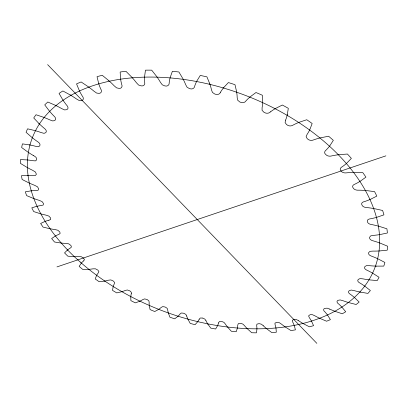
<?xml version="1.0" encoding="UTF-8"?>
<svg xmlns="http://www.w3.org/2000/svg" width="408" height="408" viewBox="0 0 408 408"><rect width="100%" height="100%" fill="white"/><g stroke="black" fill="none" stroke-linecap="round" stroke-linejoin="round"><path stroke-width="0.61" d="M130.779 296.917L130.881 300.625A191.005 120.457 20.7 0 0 135.349 302.864L139.551 301.313M218.499 322.952L219.366 321.57L221.595 321.484A6.793 3.692 18.4 0 1 221.962 321.54L223.946 322.366L225.257 323.901A49.48 27.54 16.6 0 0 227.837 327.389L231.336 331.245A191.005 120.457 20.7 0 0 236.171 331.745L237.329 328.364A47.731 26.02 19.6 0 0 237.742 325.161L238.298 323.641L240.414 323.355A6.854 3.748 17.7 0 1 240.781 323.381L242.852 324.074L244.418 325.564A50.189 28.178 15.9 0 0 247.59 328.996L251.716 332.734A191.005 120.457 20.7 0 0 256.474 332.841L256.918 329.19A47.965 26.224 18.9 0 0 256.683 325.798L256.913 324.151L258.901 323.666A6.936 3.815 16.9 0 1 259.259 323.661L261.39 324.202L263.201 325.635M287.293 114.755L288.308 108.324A191.005 120.457 20.7 0 0 282.346 105.029L275.711 108.38A62.939 44.554 14.6 0 0 270.499 111.843M131.294 293.785L131.335 292.337L130.05 291.031A6.742 3.652 22.2 0 0 129.724 290.848L127.362 289.986L125.22 290.455A48.838 26.974 24 0 1 121.457 291.807L116.77 292.903A191.005 120.457 20.7 0 1 112.521 290.374L113.123 286.834A47.608 25.923 21 0 1 114.255 283.902L114.587 282.525L113.49 281.168A6.788 3.687 22.9 0 0 113.184 280.964L110.874 279.924L108.533 280.179A49.429 27.494 24.7 0 1 104.326 281.122M285.585 120.131L285.09 122.563L286.549 124.562A9.083 6.604 16.7 0 0 286.967 124.828C288.808 126.296 291.485 126.302 293.377 124.93A62.424 43.477 13.5 0 1 299.36 122.211L306.755 119.743A191.005 120.457 20.7 0 1 312.166 123.497L309.876 129.474A63.699 46.395 20 0 1 307.102 134.375L306.112 136.614L307.204 138.659A9.042 6.492 15 0 0 307.576 138.955C309.3 140.622 311.972 140.755 314.058 139.725A61.776 42.238 12.7 0 1 320.647 137.787L328.608 136.236A191.005 120.457 20.7 0 1 333.341 140.342L329.863 145.733A63.592 46.119 18 0 1 326.104 150.062C324.758 150.914 324.023 152.908 325.37 154.112A8.976 6.344 13.6 0 0 325.686 154.423C327.231 156.284 329.899 156.524 332.081 155.82A61.001 40.892 12.2 0 1 339.104 154.673L347.422 154.04A191.005 120.457 20.7 0 1 351.375 158.386L346.825 163.088A63.362 45.548 16.3 0 1 342.195 166.775C340.818 167.367 339.502 169.091 340.665 170.498A8.894 6.166 12.6 0 0 340.925 170.83C342.236 172.849 344.887 173.186 347.08 172.783A60.119 39.489 11.9 0 1 354.358 172.421L362.819 172.666A191.005 120.457 20.7 0 1 365.935 177.133L360.458 181.081A63.005 44.712 14.8 0 1 355.098 184.069C353.726 184.477 351.941 185.803 352.838 187.41A8.787 5.972 11.9 0 0 353.032 187.741C354.052 189.883 356.684 190.317 358.821 190.184A59.14 38.066 11.8 0 1 366.175 190.561L374.58 191.627A191.005 120.457 20.7 0 1 376.814 196.105L370.576 199.257A62.516 43.661 13.7 0 1 364.635 201.526C363.273 201.802 361.187 202.679 361.723 204.423A8.665 5.763 11.5 0 0 361.855 204.755C362.534 206.973 365.135 207.504 367.164 207.596A58.094 36.654 11.9 0 1 374.432 208.666L382.602 210.472A191.005 120.457 20.7 0 1 383.948 214.858L377.125 217.199A61.889 42.447 12.8 0 1 370.755 218.744C369.378 218.912 367.159 219.366 367.287 221.172A8.522 5.549 11.3 0 0 367.353 221.488C367.649 223.722 370.214 224.369 372.096 224.645A57.003 35.282 12.2 0 1 379.129 226.333L386.901 228.786A191.005 120.457 20.7 0 1 387.386 232.994L380.144 234.529A61.134 41.116 12.2 0 1 373.504 235.37L370.668 235.885L369.572 237.303A8.374 5.335 11.4 0 0 369.572 237.609C369.454 239.787 371.974 240.572 373.682 240.99A55.896 33.976 12.6 0 1 380.353 243.214L387.6 246.213A191.005 120.457 20.7 0 1 387.258 250.165L379.766 250.925A60.267 39.719 11.9 0 1 372.994 251.099L370.071 251.318L368.699 252.532A8.211 5.126 11.6 0 0 368.643 252.817C368.103 254.857 370.546 255.831 372.081 256.341A54.8 32.747 13 0 1 378.282 259.014L384.897 262.461A191.005 120.457 20.7 0 1 383.79 266.098L376.196 266.123M199.186 319.219L200.216 318.041L202.281 318.026M220.514 92.218C219.785 94.365 217.224 95.044 215.271 94.166A9.109 6.671 22.9 0 1 214.786 94.029L212.456 92.448L211.466 89.801A62.898 44.477 26.9 0 0 209.758 83.752M223.788 87.491L228.383 82.569A191.005 120.457 20.7 0 1 234.983 84.675L236.584 91.581A63.291 45.37 25.5 0 1 237.17 97.543L237.66 100.174L239.751 101.944A9.119 6.696 20.8 0 0 240.23 102.127C242.168 103.188 244.805 102.806 246.009 100.847A63.317 45.431 16 0 1 250.313 96.711L255.994 92.524A191.005 120.457 20.7 0 1 262.354 95.258L262.655 102.005A63.551 46.007 23.8 0 1 262.089 107.743L262.079 110.303L263.879 112.21A9.109 6.676 18.7 0 0 264.333 112.44C266.24 113.699 268.908 113.541 270.509 111.853M67.284 250.175L64.546 252.909A191.005 120.457 20.7 0 0 67.85 256.183L73.741 256.601A50.929 28.856 26.1 0 0 78.724 256.545L81.376 256.754L83.502 258.116A6.926 3.81 24.4 0 1 83.762 258.356L84.436 259.779L83.594 260.916M158.391 309.555L154.729 311.528A191.005 120.457 20.7 0 1 150.088 309.601L149.287 305.77A47.756 26.046 19.5 0 1 149.165 302.486L148.935 300.982L147.477 299.747A6.717 3.631 21.4 0 0 147.135 299.584M56.962 266.909L385.886 155.856M48.899 220.233L50.597 219.519L50.668 218.137A7.257 4.1 26.5 0 0 50.516 217.862L48.883 216.097L45.966 215.123A53.81 31.697 27.9 0 1 40.219 213.68L33.68 211.568A191.005 120.457 20.7 0 1 31.799 207.835L36.577 206.371A50.011 28.014 25.3 0 1 41.239 205.53L43.192 205.02L43.534 203.694A7.395 4.233 27.2 0 0 43.421 203.414L42.024 201.547L39.092 200.313A54.886 32.844 28.4 0 1 33.227 198.334L26.632 195.631A191.005 120.457 20.7 0 1 25.327 191.831L30.727 190.903A50.791 28.733 26 0 1 35.884 190.567L38.072 190.271L38.689 189.026A7.543 4.381 27.9 0 0 38.627 188.741L37.485 186.793L34.593 185.303A55.988 34.078 28.9 0 1 28.688 182.784L22.134 179.484A191.005 120.457 20.7 0 1 21.471 175.664L27.443 175.333M104.331 281.127L99.19 281.739A191.005 120.457 20.7 0 1 95.202 278.939L96.517 275.614A47.716 26.01 21.7 0 1 98.272 272.921L98.889 271.641L97.997 270.244A6.849 3.738 23.7 0 0 97.711 270.02L95.477 268.816L92.968 268.836A50.128 28.121 25.4 0 1 88.347 269.351L82.809 269.464A191.005 120.457 20.7 0 1 79.142 266.414L81.172 263.359A47.94 26.204 22.4 0 1 83.538 260.947M29.315 144.871L22.415 143.871A191.005 120.457 20.7 0 0 21.665 147.538L27.79 152A58.181 36.766 29.5 0 0 33.471 155.586M360.534 292.138L367.924 293.403A191.005 120.457 20.7 0 0 370.357 290.522L365.231 286.487A52.698 30.564 14.1 0 0 360.193 283.162C358.928 282.586 356.847 281.107 358.153 279.592A7.88 4.733 12.4 0 1 358.316 279.363L360.111 278.572L363.038 278.883A58.267 36.878 11.9 0 0 369.689 279.908L377.242 280.566A191.005 120.457 20.7 0 0 379.052 277.287L373.157 273.498A53.723 31.605 13.5 0 0 367.501 270.453C366.119 269.907 363.809 268.688 364.757 266.878A8.048 4.927 11.9 0 1 364.869 266.618L366.476 265.608L369.429 265.664A59.303 38.296 11.8 0 0 376.196 266.118M202.465 318.067L202.649 318.107A6.747 3.657 19.1 0 1 203.021 318.194L204.898 319.143L205.948 320.698M183.335 313.155L181.223 313.033L180.005 314.038A47.741 26.035 21.8 0 1 177.786 316.445L174.701 318.821A191.005 120.457 20.7 0 1 169.942 317.23L168.443 313.319A48.017 26.265 18.8 0 1 167.698 309.922L167.193 308.382L165.577 307.229A6.707 3.626 20.7 0 0 165.22 307.091M183.702 313.262L183.794 313.288A6.717 3.631 19.9 0 1 184.156 313.4L185.91 314.456L186.696 316.016M164.863 306.954L162.685 306.612L161.15 307.464A47.991 26.245 22.6 0 1 158.386 309.55M146.788 299.426L144.585 298.906L142.826 299.579A48.353 26.556 23.3 0 1 139.546 301.308M329.751 309.116L327.134 308.173L325.003 308.341A7.41 4.248 14.1 0 0 324.722 308.474C322.963 308.907 323.575 310.906 324.727 311.661A50.067 28.07 16.1 0 1 327.721 315.374L330.414 319.632A191.005 120.457 20.7 0 1 326.563 321.224L320.219 318.515A53.897 31.783 13.4 0 1 314.915 315.823L312.477 314.716L310.299 314.69A7.268 4.116 14.8 0 0 309.993 314.792L308.575 315.863L309.381 317.761A49.378 27.448 16.8 0 1 311.671 321.468L313.553 325.66A191.005 120.457 20.7 0 1 309.371 326.813L303.516 323.758A52.862 30.727 14 0 1 298.697 320.8M33.476 155.581C34.955 156.391 37.077 157.605 36.674 159.605A7.864 4.718 29 0 1 36.633 159.88L35.45 160.89L32.864 160.696A52.622 30.488 27.2 0 0 26.913 159.905L20.431 159.589A191.005 120.457 20.7 0 0 20.41 163.363L26.811 167.26A57.095 35.394 29.2 0 0 32.655 170.315L35.476 172.059L36.317 174.063A7.701 4.539 28.4 0 1 36.332 174.344L35.43 175.486L33.033 175.547A51.668 29.555 26.6 0 0 27.443 175.338M70.232 94.952L62.888 90.969A191.005 120.457 20.7 0 0 59.038 93.407L62.684 99.654A61.832 42.345 28.7 0 0 66.494 104.999C67.662 106.095 68.993 108.487 67.029 109.507A8.507 5.528 30.1 0 1 66.759 109.696L64.556 109.92L61.669 108.589A56.916 35.175 29.2 0 0 55.269 105.254L47.812 102.015A191.005 120.457 20.7 0 0 44.727 104.882L49.205 110.792A61.067 41.004 29.2 0 0 53.678 115.785C54.886 116.795 56.646 118.876 54.998 120.284A8.354 5.314 30 0 1 54.784 120.503L52.8 120.957L49.914 119.921A55.809 33.874 28.8 0 0 43.437 117.229L36.026 114.75A191.005 120.457 20.7 0 0 33.731 117.963L38.903 123.451M298.702 320.795L296.453 319.561L294.265 319.347A7.145 3.998 15.5 0 0 293.933 319.418L292.301 320.3L292.745 322.131A48.792 26.933 17.5 0 1 294.336 325.783L295.423 329.848A191.005 120.457 20.7 0 1 290.986 330.572L285.666 327.231A51.892 29.774 14.6 0 1 281.372 324.059L279.342 322.713L277.165 322.33A7.033 3.902 16.2 0 0 276.823 322.366L274.961 323.095L275.089 324.799A48.322 26.525 18.2 0 1 275.997 328.343L276.308 332.224A191.005 120.457 20.7 0 1 271.682 332.53L266.939 328.96A50.995 28.922 15.3 0 1 263.191 325.635M108.829 80.672L102.265 75.312A191.005 120.457 20.7 0 0 97.028 76.658L98.614 83.237A62.975 44.635 26.7 0 0 100.735 89.015C101.827 90.448 101.776 93.065 99.557 93.269A8.777 5.952 29.6 0 1 99.185 93.381L96.65 93.08L93.973 91.203A59.058 37.949 29.6 0 0 88.164 86.669L81.121 81.962A191.005 120.457 20.7 0 0 76.541 83.89L79.218 90.362A62.47 43.569 27.8 0 0 82.243 95.977C83.385 97.206 84.099 99.802 81.942 100.404A8.65 5.743 30 0 1 81.62 100.557L79.228 100.526L76.408 98.92A58.007 36.542 29.5 0 0 70.227 94.957M47.634 64.642L316.863 343.358M207.917 324.197L210.768 328.119A191.005 120.457 20.7 0 0 215.633 329.001L217.464 325.921A47.614 25.923 20.4 0 0 218.51 322.952M209.768 83.752L206.912 76.862A191.005 120.457 20.7 0 0 200.267 75.439L196.87 80.983A63.689 46.374 19.6 0 0 194.672 86.175C194.489 88.393 192.071 89.464 190.113 88.75A9.083 6.594 24.9 0 1 189.623 88.663L187.124 87.297L185.681 84.706A62.378 43.381 28 0 0 182.911 78.713L178.908 71.997A191.005 120.457 20.7 0 0 172.38 71.288L170.248 77.316A63.694 46.385 21.6 0 0 169.177 82.855C169.478 84.992 167.387 86.542 165.383 85.981A9.037 6.477 26.6 0 1 164.909 85.95L162.297 84.828L160.451 82.345A61.72 42.131 28.8 0 0 156.718 76.551L151.694 70.156A191.005 120.457 20.7 0 0 145.457 70.161L144.605 76.526A63.577 46.084 23.5 0 0 144.651 82.273C145.345 84.216 143.784 86.256 141.693 85.874A8.971 6.329 27.9 0 1 141.244 85.889L138.598 85.037L136.405 82.717A60.935 40.785 29.3 0 0 131.83 77.239L125.95 71.308A191.005 120.457 20.7 0 0 120.151 72.002L120.549 78.55A63.342 45.487 25.2 0 0 121.671 84.379C122.629 86.062 121.778 88.485 119.6 88.352A8.884 6.151 28.9 0 1 119.182 88.419L116.566 87.842L114.092 85.726A60.042 39.377 29.5 0 0 108.824 80.677M287.283 114.755A63.684 46.359 21.9 0 1 285.595 120.136M220.504 92.213A63.566 46.048 17.7 0 1 223.798 87.496M38.908 123.451A60.195 39.607 29.5 0 0 43.906 128.02C45.186 128.969 47.18 130.723 45.931 132.427A8.196 5.105 29.8 0 1 45.778 132.666L44.044 133.334L41.208 132.59A54.708 32.65 28.4 0 0 34.797 130.545L27.576 128.816A191.005 120.457 20.7 0 0 26.066 132.294L31.778 137.297A59.221 38.179 29.6 0 0 37.184 141.392C38.566 142.27 40.662 143.733 39.841 145.631A8.027 4.906 29.4 0 1 39.744 145.896L38.281 146.747L35.552 146.283A53.642 31.518 27.8 0 0 29.32 144.876M48.894 220.223A49.327 27.402 24.6 0 0 44.773 221.534L40.642 223.472A191.005 120.457 20.7 0 0 43.054 227.088L49.455 228.623A52.78 30.646 27.3 0 0 55.009 229.551L57.87 230.255L59.701 231.902A7.13 3.988 25.9 0 1 59.889 232.167L60.083 233.585L58.645 234.467A48.751 26.897 23.9 0 0 55.08 236.186L51.638 238.547A191.005 120.457 20.7 0 0 54.524 242.01L60.7 242.979A51.816 29.697 26.7 0 0 65.999 243.403L68.773 243.856L70.763 245.366A7.023 3.891 25.1 0 1 70.992 245.626L71.431 247.049L70.268 248.089A48.287 26.5 23.2 0 0 67.289 250.181M130.79 296.917A47.624 25.934 20.2 0 1 131.284 293.785M186.691 316.016A48.389 26.586 18.1 0 0 188.062 319.484L190.235 323.427A191.005 120.457 20.7 0 0 195.07 324.671L197.549 321.927A47.619 25.928 21.1 0 0 199.196 319.224M207.927 324.197A48.878 27.01 17.3 0 1 205.938 320.698M329.746 309.121A54.973 32.941 12.9 0 0 335.493 311.488L342.261 313.783A191.005 120.457 20.7 0 0 345.714 311.758L342.21 307.494A50.857 28.795 15.4 0 0 338.512 303.838C337.345 303.19 336.126 301.257 337.85 300.477A7.558 4.396 13.5 0 1 338.094 300.308L340.155 299.936L342.909 300.696A56.075 34.18 12.5 0 0 349.029 302.68L356.153 304.501A191.005 120.457 20.7 0 0 359.137 302.037L354.812 297.845A51.739 29.626 14.7 0 0 350.431 294.321C349.238 293.724 347.519 291.985 349.09 290.827A7.716 4.559 12.9 0 1 349.294 290.629L351.242 290.047L354.103 290.598A57.181 35.501 12.1 0 0 360.534 292.133M80.198 262.028A183.177 115.403 20.7 0 0 374.105 269.673A183.177 115.403 20.7 0 0 156.295 77.143A183.177 115.403 20.7 0 0 80.198 262.028"/></g></svg>
